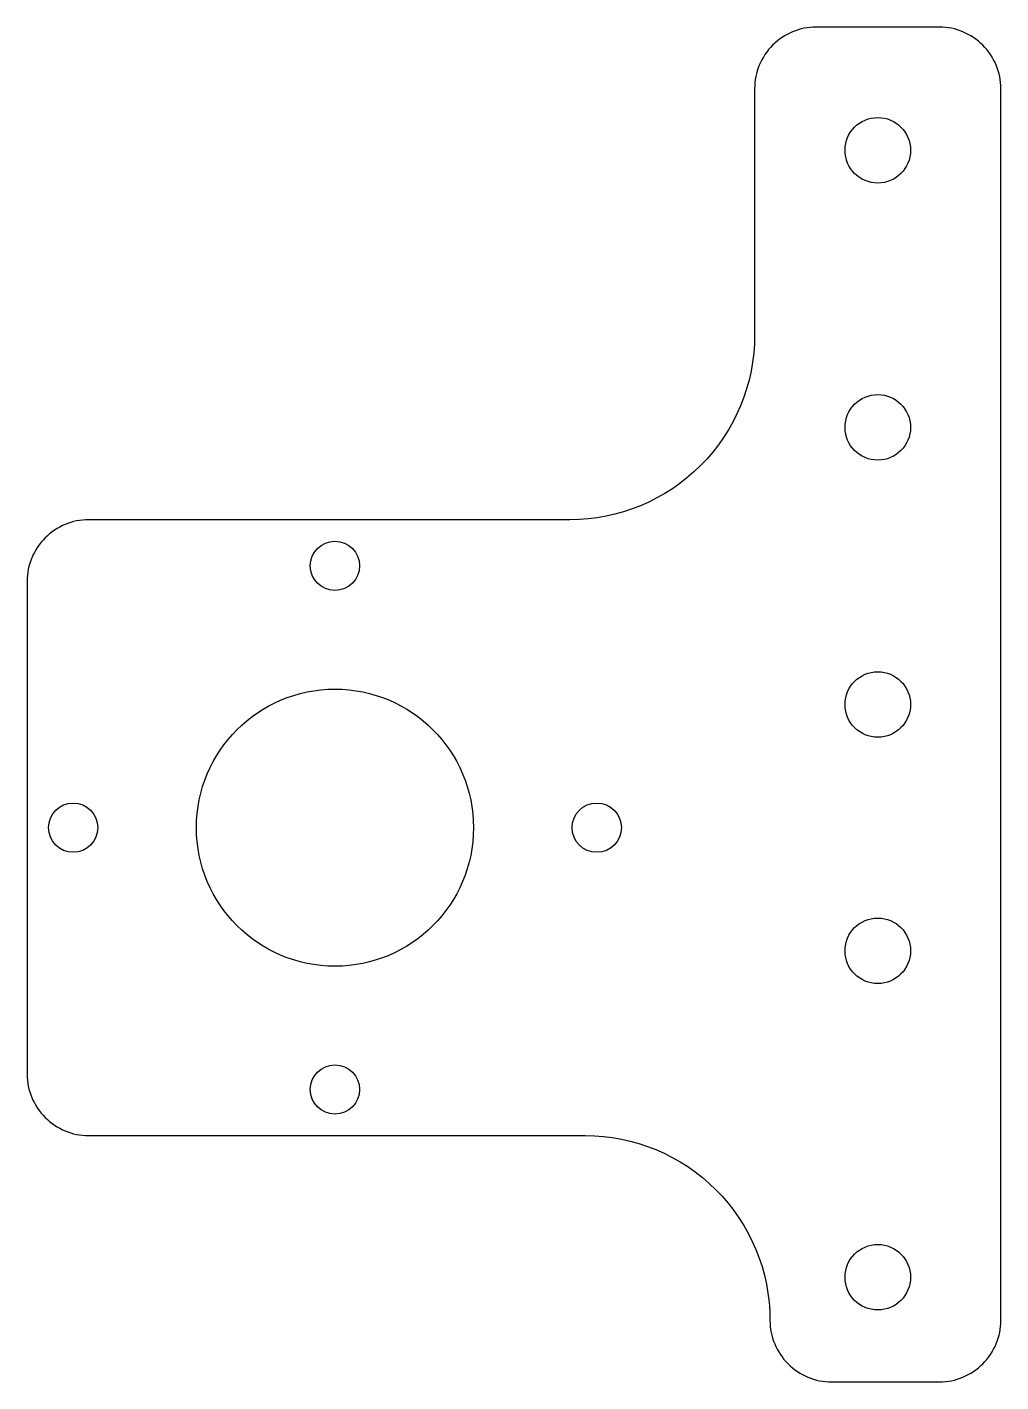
# Model space of a CAD drawing. Header units: inches. Extents: x -2.5 to 1.45, y -1 to 4.5.
import ezdxf

# ---------------------------------------------------------------- set-up
doc = ezdxf.new("R2010")
doc.units = ezdxf.units.IN
doc.header["$MEASUREMENT"] = 0

msp = doc.modelspace()

# ---------------------------------------------------------------- linework, layer by layer
msp.add_lwpolyline([(0.704, 4.5, 0.414214), (0.454, 4.25), (0.454, 3.25, -0.414214), (-0.296, 2.5), (-2.25, 2.5, 0.414214), (-2.5, 2.25), (-2.5, 0.25, 0.414214), (-2.25, 0), (-0.2336, 0, -0.414214), (0.5164, -0.75, 0.414214), (0.7664, -1), (1.204, -1, 0.414214), (1.454, -0.75), (1.454, 4.25, 0.414214), (1.204, 4.5)], format="xyb", close=True)
for centre, radius in [((0.954, 4), 0.133), ((0.954, 2.875), 0.133), ((-1.25, 2.313), 0.1), ((0.954, 1.75), 0.133), ((-1.25, 1.25), 0.5625), ((-2.313, 1.25), 0.1), ((-0.187, 1.25), 0.1), ((0.954, 0.75), 0.133), ((-1.25, 0.187), 0.1), ((0.954, -0.575), 0.133)]:
    msp.add_circle(centre, radius)

doc.saveas('drawing.dxf')
